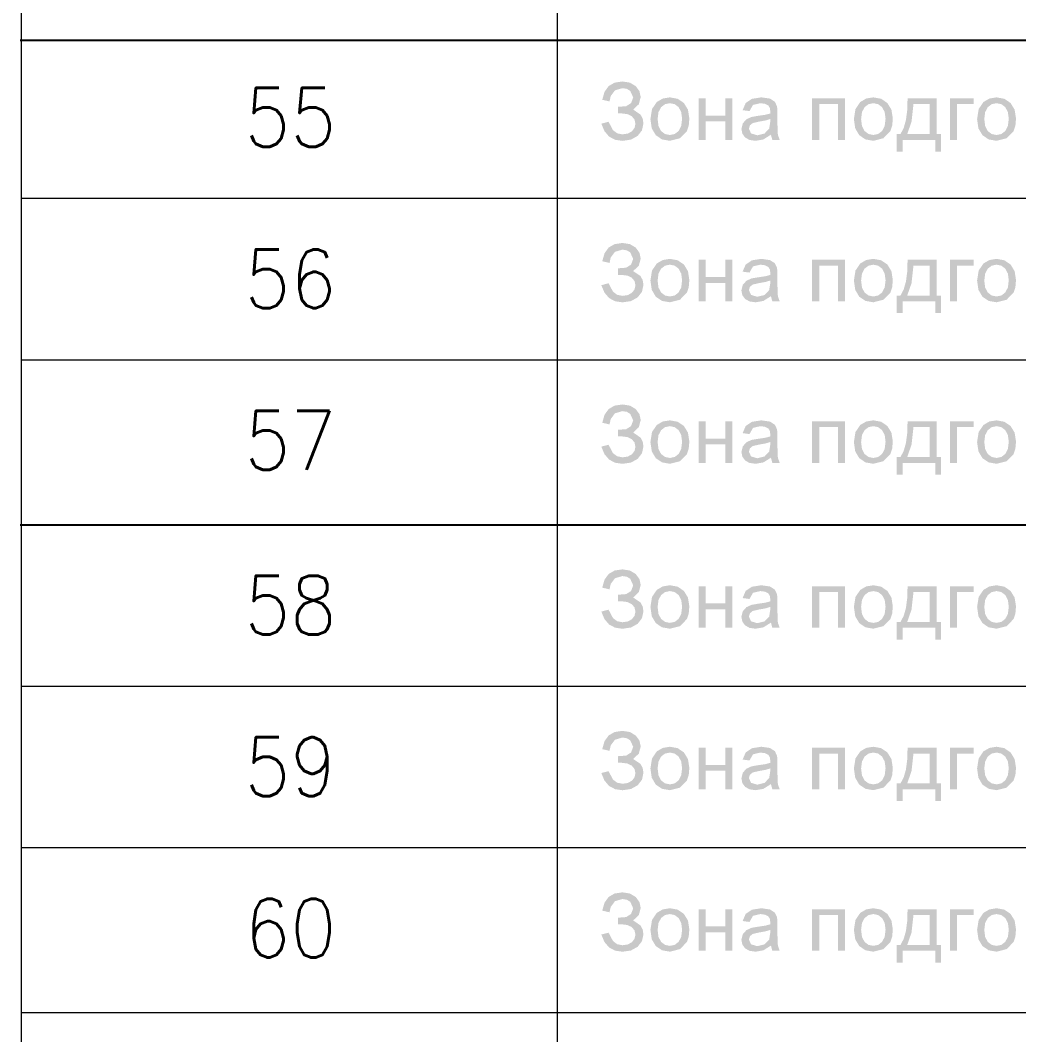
# Model space of a CAD drawing. Header units: millimetres. Extents: x 0 to 420, y 0 to 297.
# Drawn here: x 28.9 to 41.21, y 124.4 to 136.9 of the extents above; entities that cross this region are included whole.
import ezdxf

# ---------------------------------------------------------------- set-up
doc = ezdxf.new("R2010")
doc.units = ezdxf.units.MM
doc.styles.get("Standard").update_dxf_attribs({"font": 'STANDARD'})

msp = doc.modelspace()

# ---------------------------------------------------------------- hatches: boundary and pattern name
for points in [[(36.063151, 135.623873), (36.152448, 135.647024), (36.207018, 135.543947), (36.258212, 135.505017), (36.323876, 135.492132), (36.390159, 135.501641), (36.440733, 135.530166), (36.472979, 135.572334), (36.483728, 135.62277), (36.47229, 135.67486), (36.438528, 135.715374), (36.384854, 135.741419), (36.315056, 135.750101), (36.270408, 135.750101), (36.270408, 135.831681), (36.369075, 135.838847), (36.429709, 135.876881), (36.456167, 135.946885), (36.419787, 136.027362), (36.377481, 136.052925), (36.322773, 136.061538), (36.231272, 136.034528), (36.178906, 135.963973), (36.164574, 135.897827), (36.074726, 135.918222), (36.102726, 136.0167), (36.153619, 136.087169), (36.227353, 136.129527), (36.323876, 136.143669), (36.416549, 136.129199), (36.488138, 136.085791), (36.533544, 136.023297), (36.548772, 135.951295), (36.525345, 135.863238), (36.455616, 135.797506), (36.546015, 135.736321), (36.573301, 135.685816), (36.582396, 135.626629), (36.564619, 135.542362), (36.511289, 135.473391), (36.42902, 135.427502), (36.324427, 135.412206), (36.232753, 135.425435), (36.158649, 135.465123), (36.102115, 135.531269)], [(37.262359, 135.936412), (37.349451, 135.936412), (37.349451, 135.723643), (37.58978, 135.723643), (37.58978, 135.936412), (37.676872, 135.936412), (37.676872, 135.424333), (37.58978, 135.424333), (37.58978, 135.651433), (37.349451, 135.651433), (37.349451, 135.424333), (37.262359, 135.424333)], [(38.661616, 135.936412), (39.065657, 135.936412), (39.065657, 135.424333), (38.979116, 135.424333), (38.979116, 135.864754), (38.748708, 135.864754), (38.748708, 135.424333), (38.661616, 135.424333)], [(40.358695, 135.936412), (40.653596, 135.936412), (40.653596, 135.864754), (40.445787, 135.864754), (40.445787, 135.424333), (40.358695, 135.424333)], [(36.063151, 133.634206), (36.152448, 133.657357), (36.207018, 133.55428), (36.258212, 133.51535), (36.323876, 133.502466), (36.390159, 133.511974), (36.440733, 133.540499), (36.472979, 133.582667), (36.483728, 133.633104), (36.47229, 133.685193), (36.438528, 133.725708), (36.384854, 133.751753), (36.315056, 133.760434), (36.270408, 133.760434), (36.270408, 133.842014), (36.369075, 133.84918), (36.429709, 133.887214), (36.456167, 133.957218), (36.419787, 134.037696), (36.377481, 134.063258), (36.322773, 134.071871), (36.231272, 134.044861), (36.178906, 133.974306), (36.164574, 133.90816), (36.074726, 133.928555), (36.102726, 134.027033), (36.153619, 134.097503), (36.227353, 134.13986), (36.323876, 134.154002), (36.416549, 134.139533), (36.488138, 134.096124), (36.533544, 134.03363), (36.548772, 133.961628), (36.525345, 133.873571), (36.455616, 133.807839), (36.546015, 133.746654), (36.573301, 133.696149), (36.582396, 133.636962), (36.564619, 133.552695), (36.511289, 133.483724), (36.42902, 133.437836), (36.324427, 133.422539), (36.232753, 133.435769), (36.158649, 133.475456), (36.102115, 133.541602)], [(37.262359, 133.946745), (37.349451, 133.946745), (37.349451, 133.733976), (37.58978, 133.733976), (37.58978, 133.946745), (37.676872, 133.946745), (37.676872, 133.434666), (37.58978, 133.434666), (37.58978, 133.661767), (37.349451, 133.661767), (37.349451, 133.434666), (37.262359, 133.434666)], [(38.661616, 133.946745), (39.065657, 133.946745), (39.065657, 133.434666), (38.979116, 133.434666), (38.979116, 133.875087), (38.748708, 133.875087), (38.748708, 133.434666), (38.661616, 133.434666)], [(40.358695, 133.946745), (40.653596, 133.946745), (40.653596, 133.875087), (40.445787, 133.875087), (40.445787, 133.434666), (40.358695, 133.434666)], [(36.063151, 131.644539), (36.152448, 131.66769), (36.207018, 131.564613), (36.258212, 131.525684), (36.323876, 131.512799), (36.390159, 131.522307), (36.440733, 131.550833), (36.472979, 131.593001), (36.483728, 131.643437), (36.47229, 131.695527), (36.438528, 131.736041), (36.384854, 131.762086), (36.315056, 131.770768), (36.270408, 131.770768), (36.270408, 131.852348), (36.369075, 131.859513), (36.429709, 131.897547), (36.456167, 131.967552), (36.419787, 132.048029), (36.377481, 132.073592), (36.322773, 132.082204), (36.231272, 132.055195), (36.178906, 131.984639), (36.164574, 131.918493), (36.074726, 131.938888), (36.102726, 132.037366), (36.153619, 132.107836), (36.227353, 132.150193), (36.323876, 132.164335), (36.416549, 132.149866), (36.488138, 132.106458), (36.533544, 132.043964), (36.548772, 131.971961), (36.525345, 131.883905), (36.455616, 131.818172), (36.546015, 131.756987), (36.573301, 131.706482), (36.582396, 131.647295), (36.564619, 131.563028), (36.511289, 131.494058), (36.42902, 131.448169), (36.324427, 131.432873), (36.232753, 131.446102), (36.158649, 131.485789), (36.102115, 131.551935)], [(37.262359, 131.957078), (37.349451, 131.957078), (37.349451, 131.744309), (37.58978, 131.744309), (37.58978, 131.957078), (37.676872, 131.957078), (37.676872, 131.444999), (37.58978, 131.444999), (37.58978, 131.6721), (37.349451, 131.6721), (37.349451, 131.444999), (37.262359, 131.444999)], [(38.661616, 131.957078), (39.065657, 131.957078), (39.065657, 131.444999), (38.979116, 131.444999), (38.979116, 131.88542), (38.748708, 131.88542), (38.748708, 131.444999), (38.661616, 131.444999)], [(40.358695, 131.957078), (40.653596, 131.957078), (40.653596, 131.88542), (40.445787, 131.88542), (40.445787, 131.444999), (40.358695, 131.444999)], [(36.063151, 129.612539), (36.152448, 129.63569), (36.207018, 129.532613), (36.258212, 129.493684), (36.323876, 129.480799), (36.390159, 129.490307), (36.440733, 129.518833), (36.472979, 129.561001), (36.483728, 129.611437), (36.47229, 129.663527), (36.438528, 129.704041), (36.384854, 129.730086), (36.315056, 129.738768), (36.270408, 129.738768), (36.270408, 129.820348), (36.369075, 129.827513), (36.429709, 129.865547), (36.456167, 129.935552), (36.419787, 130.016029), (36.377481, 130.041592), (36.322773, 130.050204), (36.231272, 130.023195), (36.178906, 129.952639), (36.164574, 129.886493), (36.074726, 129.906888), (36.102726, 130.005366), (36.153619, 130.075836), (36.227353, 130.118193), (36.323876, 130.132335), (36.416549, 130.117866), (36.488138, 130.074458), (36.533544, 130.011964), (36.548772, 129.939961), (36.525345, 129.851905), (36.455616, 129.786172), (36.546015, 129.724987), (36.573301, 129.674482), (36.582396, 129.615295), (36.564619, 129.531028), (36.511289, 129.462058), (36.42902, 129.416169), (36.324427, 129.400873), (36.232753, 129.414102), (36.158649, 129.453789), (36.102115, 129.519935)], [(37.262359, 129.925078), (37.349451, 129.925078), (37.349451, 129.712309), (37.58978, 129.712309), (37.58978, 129.925078), (37.676872, 129.925078), (37.676872, 129.412999), (37.58978, 129.412999), (37.58978, 129.6401), (37.349451, 129.6401), (37.349451, 129.412999), (37.262359, 129.412999)], [(38.661616, 129.925078), (39.065657, 129.925078), (39.065657, 129.412999), (38.979116, 129.412999), (38.979116, 129.85342), (38.748708, 129.85342), (38.748708, 129.412999), (38.661616, 129.412999)], [(40.358695, 129.925078), (40.653596, 129.925078), (40.653596, 129.85342), (40.445787, 129.85342), (40.445787, 129.412999), (40.358695, 129.412999)], [(36.063151, 127.622873), (36.152448, 127.646024), (36.207018, 127.542947), (36.258212, 127.504017), (36.323876, 127.491132), (36.390159, 127.500641), (36.440733, 127.529166), (36.472979, 127.571334), (36.483728, 127.62177), (36.47229, 127.67386), (36.438528, 127.714374), (36.384854, 127.740419), (36.315056, 127.749101), (36.270408, 127.749101), (36.270408, 127.830681), (36.369075, 127.837847), (36.429709, 127.875881), (36.456167, 127.945885), (36.419787, 128.026362), (36.377481, 128.051925), (36.322773, 128.060538), (36.231272, 128.033528), (36.178906, 127.962973), (36.164574, 127.896827), (36.074726, 127.917222), (36.102726, 128.0157), (36.153619, 128.086169), (36.227353, 128.128527), (36.323876, 128.142669), (36.416549, 128.128199), (36.488138, 128.084791), (36.533544, 128.022297), (36.548772, 127.950295), (36.525345, 127.862238), (36.455616, 127.796506), (36.546015, 127.735321), (36.573301, 127.684816), (36.582396, 127.625629), (36.564619, 127.541362), (36.511289, 127.472391), (36.42902, 127.426502), (36.324427, 127.411206), (36.232753, 127.424435), (36.158649, 127.464123), (36.102115, 127.530269)], [(37.262359, 127.935412), (37.349451, 127.935412), (37.349451, 127.722643), (37.58978, 127.722643), (37.58978, 127.935412), (37.676872, 127.935412), (37.676872, 127.423333), (37.58978, 127.423333), (37.58978, 127.650434), (37.349451, 127.650434), (37.349451, 127.423333), (37.262359, 127.423333)], [(38.661616, 127.935412), (39.065657, 127.935412), (39.065657, 127.423333), (38.979116, 127.423333), (38.979116, 127.863754), (38.748708, 127.863754), (38.748708, 127.423333), (38.661616, 127.423333)], [(40.358695, 127.935412), (40.653596, 127.935412), (40.653596, 127.863754), (40.445787, 127.863754), (40.445787, 127.423333), (40.358695, 127.423333)], [(36.063151, 125.633206), (36.152448, 125.656357), (36.207018, 125.55328), (36.258212, 125.51435), (36.323876, 125.501466), (36.390159, 125.510974), (36.440733, 125.539499), (36.472979, 125.581667), (36.483728, 125.632104), (36.47229, 125.684194), (36.438528, 125.724708), (36.384854, 125.750753), (36.315056, 125.759434), (36.270408, 125.759434), (36.270408, 125.841014), (36.369075, 125.84818), (36.429709, 125.886214), (36.456167, 125.956218), (36.419787, 126.036696), (36.377481, 126.062258), (36.322773, 126.070871), (36.231272, 126.043861), (36.178906, 125.973306), (36.164574, 125.90716), (36.074726, 125.927555), (36.102726, 126.026033), (36.153619, 126.096503), (36.227353, 126.13886), (36.323876, 126.153002), (36.416549, 126.138533), (36.488138, 126.095124), (36.533544, 126.03263), (36.548772, 125.960628), (36.525345, 125.872571), (36.455616, 125.806839), (36.546015, 125.745654), (36.573301, 125.695149), (36.582396, 125.635962), (36.564619, 125.551695), (36.511289, 125.482724), (36.42902, 125.436836), (36.324427, 125.421539), (36.232753, 125.434769), (36.158649, 125.474456), (36.102115, 125.540602)], [(37.262359, 125.945745), (37.349451, 125.945745), (37.349451, 125.732976), (37.58978, 125.732976), (37.58978, 125.945745), (37.676872, 125.945745), (37.676872, 125.433666), (37.58978, 125.433666), (37.58978, 125.660767), (37.349451, 125.660767), (37.349451, 125.433666), (37.262359, 125.433666)], [(38.661616, 125.945745), (39.065657, 125.945745), (39.065657, 125.433666), (38.979116, 125.433666), (38.979116, 125.874087), (38.748708, 125.874087), (38.748708, 125.433666), (38.661616, 125.433666)], [(40.358695, 125.945745), (40.653596, 125.945745), (40.653596, 125.874087), (40.445787, 125.874087), (40.445787, 125.433666), (40.358695, 125.433666)]]:
    msp.add_hatch(color=251).paths.add_polyline_path(points, flags=0)
h = msp.add_hatch(color=251)
h.paths.add_polyline_path([(36.668519, 135.680648), (36.688087, 135.804327), (36.747342, 135.891212), (36.820585, 135.933656), (36.908297, 135.947987), (37.004278, 135.930624), (37.080828, 135.878534), (37.131195, 135.796196), (37.148076, 135.687814), (37.140634, 135.599068), (37.11831, 135.53182), (37.032321, 135.444177), (36.908297, 135.412757), (36.811146, 135.429845), (36.734664, 135.481659), (36.685055, 135.565651)], flags=0)
h.paths.add_polyline_path([(36.757264, 135.680648), (36.768013, 135.594176), (36.800259, 135.532922), (36.848697, 135.496473), (36.908297, 135.484415), (36.967415, 135.496542), (37.015784, 135.533473), (37.04803, 135.595416), (37.058779, 135.683404), (37.04803, 135.7665), (37.015784, 135.827271), (36.967415, 135.863996), (36.908297, 135.876329), (36.848697, 135.863996), (36.800259, 135.827271), (36.768013, 135.766155)], flags=0)
h = msp.add_hatch(color=251)
h.paths.add_polyline_path([(38.153675, 135.487723), (38.06052, 135.429294), (37.964608, 135.412757), (37.889919, 135.423093), (37.835073, 135.454098), (37.801104, 135.500952), (37.789873, 135.559381), (37.806961, 135.627731), (37.851609, 135.677892), (37.914448, 135.706555), (37.991618, 135.719784), (38.082431, 135.733013), (38.145958, 135.74955), (38.146509, 135.77215), (38.140377, 135.81728), (38.122256, 135.847115), (38.080501, 135.868957), (38.023037, 135.876329), (37.932638, 135.854832), (37.889643, 135.778764), (37.804756, 135.79034), (37.84279, 135.878534), (37.919409, 135.929797), (38.035715, 135.947987), (38.1421, 135.932553), (38.202733, 135.893417), (38.229743, 135.834988), (38.234153, 135.754511), (38.234153, 135.638756), (38.235462, 135.540019), (38.239665, 135.485518), (38.261713, 135.424333), (38.170763, 135.424333)], flags=0)
h.paths.add_polyline_path([(38.145958, 135.681199), (38.086909, 135.663285), (38.004296, 135.648677), (37.928779, 135.631039), (37.894604, 135.602927), (37.882477, 135.561585), (37.908384, 135.503708), (37.985554, 135.480557), (38.074851, 135.502605), (38.132178, 135.562688), (38.145958, 135.64978)], flags=0)
h = msp.add_hatch(color=251)
h.paths.add_polyline_path([(39.176279, 135.680648), (39.195847, 135.804327), (39.255103, 135.891212), (39.328345, 135.933656), (39.416058, 135.947987), (39.512038, 135.930624), (39.588588, 135.878534), (39.638955, 135.796196), (39.655836, 135.687814), (39.648395, 135.599068), (39.626071, 135.53182), (39.540081, 135.444177), (39.416058, 135.412757), (39.318906, 135.429845), (39.242425, 135.481659), (39.192815, 135.565651)], flags=0)
h.paths.add_polyline_path([(39.265025, 135.680648), (39.275773, 135.594176), (39.308019, 135.532922), (39.356457, 135.496473), (39.416058, 135.484415), (39.475175, 135.496542), (39.523544, 135.533473), (39.555791, 135.595416), (39.566539, 135.683404), (39.555791, 135.7665), (39.523544, 135.827271), (39.475175, 135.863996), (39.416058, 135.876329), (39.356457, 135.863996), (39.308019, 135.827271), (39.275773, 135.766155)], flags=0)
h = msp.add_hatch(color=251)
h.paths.add_polyline_path([(39.837918, 135.936412), (40.195106, 135.936412), (40.195106, 135.495991), (40.250779, 135.495991), (40.250779, 135.279363), (40.179121, 135.279363), (40.179121, 135.424333), (39.776182, 135.424333), (39.776182, 135.279363), (39.704524, 135.279363), (39.704524, 135.495991), (39.750275, 135.495991), (39.789859, 135.57), (39.817661, 135.668039), (39.833681, 135.790159)], flags=0)
h.paths.add_polyline_path([(39.910679, 135.864754), (39.886356, 135.647713), (39.833509, 135.495991), (40.108565, 135.495991), (40.108565, 135.864754)], flags=0)
h = msp.add_hatch(color=251)
h.paths.add_polyline_path([(40.694665, 135.680648), (40.714233, 135.804327), (40.773489, 135.891212), (40.846732, 135.933656), (40.934444, 135.947987), (41.030424, 135.930624), (41.106974, 135.878534), (41.157341, 135.796196), (41.174222, 135.687814), (41.166781, 135.599068), (41.144457, 135.53182), (41.058467, 135.444177), (40.934444, 135.412757), (40.837292, 135.429845), (40.760811, 135.481659), (40.711202, 135.565651)], flags=0)
h.paths.add_polyline_path([(40.783411, 135.680648), (40.794159, 135.594176), (40.826406, 135.532922), (40.874844, 135.496473), (40.934444, 135.484415), (40.993562, 135.496542), (41.041931, 135.533473), (41.074177, 135.595416), (41.084926, 135.683404), (41.074177, 135.7665), (41.041931, 135.827271), (40.993562, 135.863996), (40.934444, 135.876329), (40.874844, 135.863996), (40.826406, 135.827271), (40.794159, 135.766155)], flags=0)
h = msp.add_hatch(color=251)
h.paths.add_polyline_path([(36.668519, 133.690981), (36.688087, 133.81466), (36.747342, 133.901545), (36.820585, 133.943989), (36.908297, 133.958321), (37.004278, 133.940957), (37.080828, 133.888868), (37.131195, 133.80653), (37.148076, 133.698147), (37.140634, 133.609401), (37.11831, 133.542153), (37.032321, 133.45451), (36.908297, 133.423091), (36.811146, 133.440178), (36.734664, 133.491993), (36.685055, 133.575984)], flags=0)
h.paths.add_polyline_path([(36.757264, 133.690981), (36.768013, 133.604509), (36.800259, 133.543256), (36.848697, 133.506806), (36.908297, 133.494749), (36.967415, 133.506875), (37.015784, 133.543807), (37.04803, 133.60575), (37.058779, 133.693737), (37.04803, 133.776833), (37.015784, 133.837605), (36.967415, 133.874329), (36.908297, 133.886663), (36.848697, 133.874329), (36.800259, 133.837605), (36.768013, 133.776489)], flags=0)
h = msp.add_hatch(color=251)
h.paths.add_polyline_path([(38.153675, 133.498056), (38.06052, 133.439627), (37.964608, 133.423091), (37.889919, 133.433426), (37.835073, 133.464432), (37.801104, 133.511285), (37.789873, 133.569714), (37.806961, 133.638065), (37.851609, 133.688225), (37.914448, 133.716888), (37.991618, 133.730118), (38.082431, 133.743347), (38.145958, 133.759883), (38.146509, 133.782483), (38.140377, 133.827614), (38.122256, 133.857448), (38.080501, 133.87929), (38.023037, 133.886663), (37.932638, 133.865165), (37.889643, 133.789098), (37.804756, 133.800673), (37.84279, 133.888868), (37.919409, 133.940131), (38.035715, 133.958321), (38.1421, 133.942887), (38.202733, 133.90375), (38.229743, 133.845322), (38.234153, 133.764844), (38.234153, 133.649089), (38.235462, 133.550352), (38.239665, 133.495851), (38.261713, 133.434666), (38.170763, 133.434666)], flags=0)
h.paths.add_polyline_path([(38.145958, 133.691532), (38.086909, 133.673618), (38.004296, 133.659011), (37.928779, 133.641372), (37.894604, 133.61326), (37.882477, 133.571919), (37.908384, 133.514041), (37.985554, 133.49089), (38.074851, 133.512939), (38.132178, 133.573021), (38.145958, 133.660113)], flags=0)
h = msp.add_hatch(color=251)
h.paths.add_polyline_path([(39.176279, 133.690981), (39.195847, 133.81466), (39.255103, 133.901545), (39.328345, 133.943989), (39.416058, 133.958321), (39.512038, 133.940957), (39.588588, 133.888868), (39.638955, 133.80653), (39.655836, 133.698147), (39.648395, 133.609401), (39.626071, 133.542153), (39.540081, 133.45451), (39.416058, 133.423091), (39.318906, 133.440178), (39.242425, 133.491993), (39.192815, 133.575984)], flags=0)
h.paths.add_polyline_path([(39.265025, 133.690981), (39.275773, 133.604509), (39.308019, 133.543256), (39.356457, 133.506806), (39.416058, 133.494749), (39.475175, 133.506875), (39.523544, 133.543807), (39.555791, 133.60575), (39.566539, 133.693737), (39.555791, 133.776833), (39.523544, 133.837605), (39.475175, 133.874329), (39.416058, 133.886663), (39.356457, 133.874329), (39.308019, 133.837605), (39.275773, 133.776489)], flags=0)
h = msp.add_hatch(color=251)
h.paths.add_polyline_path([(39.837918, 133.946745), (40.195106, 133.946745), (40.195106, 133.506324), (40.250779, 133.506324), (40.250779, 133.289697), (40.179121, 133.289697), (40.179121, 133.434666), (39.776182, 133.434666), (39.776182, 133.289697), (39.704524, 133.289697), (39.704524, 133.506324), (39.750275, 133.506324), (39.789859, 133.580333), (39.817661, 133.678372), (39.833681, 133.800492)], flags=0)
h.paths.add_polyline_path([(39.910679, 133.875087), (39.886356, 133.658046), (39.833509, 133.506324), (40.108565, 133.506324), (40.108565, 133.875087)], flags=0)
h = msp.add_hatch(color=251)
h.paths.add_polyline_path([(40.694665, 133.690981), (40.714233, 133.81466), (40.773489, 133.901545), (40.846732, 133.943989), (40.934444, 133.958321), (41.030424, 133.940957), (41.106974, 133.888868), (41.157341, 133.80653), (41.174222, 133.698147), (41.166781, 133.609401), (41.144457, 133.542153), (41.058467, 133.45451), (40.934444, 133.423091), (40.837292, 133.440178), (40.760811, 133.491993), (40.711202, 133.575984)], flags=0)
h.paths.add_polyline_path([(40.783411, 133.690981), (40.794159, 133.604509), (40.826406, 133.543256), (40.874844, 133.506806), (40.934444, 133.494749), (40.993562, 133.506875), (41.041931, 133.543807), (41.074177, 133.60575), (41.084926, 133.693737), (41.074177, 133.776833), (41.041931, 133.837605), (40.993562, 133.874329), (40.934444, 133.886663), (40.874844, 133.874329), (40.826406, 133.837605), (40.794159, 133.776489)], flags=0)
h = msp.add_hatch(color=251)
h.paths.add_polyline_path([(36.668519, 131.701315), (36.688087, 131.824994), (36.747342, 131.911879), (36.820585, 131.954322), (36.908297, 131.968654), (37.004278, 131.951291), (37.080828, 131.899201), (37.131195, 131.816863), (37.148076, 131.70848), (37.140634, 131.619735), (37.11831, 131.552486), (37.032321, 131.464843), (36.908297, 131.433424), (36.811146, 131.450512), (36.734664, 131.502326), (36.685055, 131.586317)], flags=0)
h.paths.add_polyline_path([(36.757264, 131.701315), (36.768013, 131.614843), (36.800259, 131.553589), (36.848697, 131.51714), (36.908297, 131.505082), (36.967415, 131.517209), (37.015784, 131.55414), (37.04803, 131.616083), (37.058779, 131.704071), (37.04803, 131.787166), (37.015784, 131.847938), (36.967415, 131.884663), (36.908297, 131.896996), (36.848697, 131.884663), (36.800259, 131.847938), (36.768013, 131.786822)], flags=0)
h = msp.add_hatch(color=251)
h.paths.add_polyline_path([(38.153675, 131.508389), (38.06052, 131.44996), (37.964608, 131.433424), (37.889919, 131.443759), (37.835073, 131.474765), (37.801104, 131.521618), (37.789873, 131.580047), (37.806961, 131.648398), (37.851609, 131.698559), (37.914448, 131.727222), (37.991618, 131.740451), (38.082431, 131.75368), (38.145958, 131.770216), (38.146509, 131.792816), (38.140377, 131.837947), (38.122256, 131.867782), (38.080501, 131.889623), (38.023037, 131.896996), (37.932638, 131.875499), (37.889643, 131.799431), (37.804756, 131.811006), (37.84279, 131.899201), (37.919409, 131.950464), (38.035715, 131.968654), (38.1421, 131.95322), (38.202733, 131.914084), (38.229743, 131.855655), (38.234153, 131.775177), (38.234153, 131.659422), (38.235462, 131.560686), (38.239665, 131.506184), (38.261713, 131.444999), (38.170763, 131.444999)], flags=0)
h.paths.add_polyline_path([(38.145958, 131.701866), (38.086909, 131.683951), (38.004296, 131.669344), (37.928779, 131.651705), (37.894604, 131.623593), (37.882477, 131.582252), (37.908384, 131.524374), (37.985554, 131.501223), (38.074851, 131.523272), (38.132178, 131.583355), (38.145958, 131.670447)], flags=0)
h = msp.add_hatch(color=251)
h.paths.add_polyline_path([(39.176279, 131.701315), (39.195847, 131.824994), (39.255103, 131.911879), (39.328345, 131.954322), (39.416058, 131.968654), (39.512038, 131.951291), (39.588588, 131.899201), (39.638955, 131.816863), (39.655836, 131.70848), (39.648395, 131.619735), (39.626071, 131.552486), (39.540081, 131.464843), (39.416058, 131.433424), (39.318906, 131.450512), (39.242425, 131.502326), (39.192815, 131.586317)], flags=0)
h.paths.add_polyline_path([(39.265025, 131.701315), (39.275773, 131.614843), (39.308019, 131.553589), (39.356457, 131.51714), (39.416058, 131.505082), (39.475175, 131.517209), (39.523544, 131.55414), (39.555791, 131.616083), (39.566539, 131.704071), (39.555791, 131.787166), (39.523544, 131.847938), (39.475175, 131.884663), (39.416058, 131.896996), (39.356457, 131.884663), (39.308019, 131.847938), (39.275773, 131.786822)], flags=0)
h = msp.add_hatch(color=251)
h.paths.add_polyline_path([(39.837918, 131.957078), (40.195106, 131.957078), (40.195106, 131.516657), (40.250779, 131.516657), (40.250779, 131.30003), (40.179121, 131.30003), (40.179121, 131.444999), (39.776182, 131.444999), (39.776182, 131.30003), (39.704524, 131.30003), (39.704524, 131.516657), (39.750275, 131.516657), (39.789859, 131.590667), (39.817661, 131.688706), (39.833681, 131.810826)], flags=0)
h.paths.add_polyline_path([(39.910679, 131.88542), (39.886356, 131.668379), (39.833509, 131.516657), (40.108565, 131.516657), (40.108565, 131.88542)], flags=0)
h = msp.add_hatch(color=251)
h.paths.add_polyline_path([(40.694665, 131.701315), (40.714233, 131.824994), (40.773489, 131.911879), (40.846732, 131.954322), (40.934444, 131.968654), (41.030424, 131.951291), (41.106974, 131.899201), (41.157341, 131.816863), (41.174222, 131.70848), (41.166781, 131.619735), (41.144457, 131.552486), (41.058467, 131.464843), (40.934444, 131.433424), (40.837292, 131.450512), (40.760811, 131.502326), (40.711202, 131.586317)], flags=0)
h.paths.add_polyline_path([(40.783411, 131.701315), (40.794159, 131.614843), (40.826406, 131.553589), (40.874844, 131.51714), (40.934444, 131.505082), (40.993562, 131.517209), (41.041931, 131.55414), (41.074177, 131.616083), (41.084926, 131.704071), (41.074177, 131.787166), (41.041931, 131.847938), (40.993562, 131.884663), (40.934444, 131.896996), (40.874844, 131.884663), (40.826406, 131.847938), (40.794159, 131.786822)], flags=0)
h = msp.add_hatch(color=251)
h.paths.add_polyline_path([(36.668519, 129.669315), (36.688087, 129.792994), (36.747342, 129.879879), (36.820585, 129.922322), (36.908297, 129.936654), (37.004278, 129.919291), (37.080828, 129.867201), (37.131195, 129.784863), (37.148076, 129.67648), (37.140634, 129.587735), (37.11831, 129.520486), (37.032321, 129.432843), (36.908297, 129.401424), (36.811146, 129.418512), (36.734664, 129.470326), (36.685055, 129.554317)], flags=0)
h.paths.add_polyline_path([(36.757264, 129.669315), (36.768013, 129.582843), (36.800259, 129.521589), (36.848697, 129.48514), (36.908297, 129.473082), (36.967415, 129.485209), (37.015784, 129.52214), (37.04803, 129.584083), (37.058779, 129.672071), (37.04803, 129.755166), (37.015784, 129.815938), (36.967415, 129.852663), (36.908297, 129.864996), (36.848697, 129.852663), (36.800259, 129.815938), (36.768013, 129.754822)], flags=0)
h = msp.add_hatch(color=251)
h.paths.add_polyline_path([(38.153675, 129.476389), (38.06052, 129.41796), (37.964608, 129.401424), (37.889919, 129.411759), (37.835073, 129.442765), (37.801104, 129.489618), (37.789873, 129.548047), (37.806961, 129.616398), (37.851609, 129.666559), (37.914448, 129.695222), (37.991618, 129.708451), (38.082431, 129.72168), (38.145958, 129.738216), (38.146509, 129.760816), (38.140377, 129.805947), (38.122256, 129.835782), (38.080501, 129.857624), (38.023037, 129.864996), (37.932638, 129.843499), (37.889643, 129.767431), (37.804756, 129.779006), (37.84279, 129.867201), (37.919409, 129.918464), (38.035715, 129.936654), (38.1421, 129.92122), (38.202733, 129.882084), (38.229743, 129.823655), (38.234153, 129.743177), (38.234153, 129.627422), (38.235462, 129.528686), (38.239665, 129.474184), (38.261713, 129.412999), (38.170763, 129.412999)], flags=0)
h.paths.add_polyline_path([(38.145958, 129.669866), (38.086909, 129.651951), (38.004296, 129.637344), (37.928779, 129.619705), (37.894604, 129.591593), (37.882477, 129.550252), (37.908384, 129.492374), (37.985554, 129.469223), (38.074851, 129.491272), (38.132178, 129.551355), (38.145958, 129.638447)], flags=0)
h = msp.add_hatch(color=251)
h.paths.add_polyline_path([(39.176279, 129.669315), (39.195847, 129.792994), (39.255103, 129.879879), (39.328345, 129.922322), (39.416058, 129.936654), (39.512038, 129.919291), (39.588588, 129.867201), (39.638955, 129.784863), (39.655836, 129.67648), (39.648395, 129.587735), (39.626071, 129.520486), (39.540081, 129.432843), (39.416058, 129.401424), (39.318906, 129.418512), (39.242425, 129.470326), (39.192815, 129.554317)], flags=0)
h.paths.add_polyline_path([(39.265025, 129.669315), (39.275773, 129.582843), (39.308019, 129.521589), (39.356457, 129.48514), (39.416058, 129.473082), (39.475175, 129.485209), (39.523544, 129.52214), (39.555791, 129.584083), (39.566539, 129.672071), (39.555791, 129.755166), (39.523544, 129.815938), (39.475175, 129.852663), (39.416058, 129.864996), (39.356457, 129.852663), (39.308019, 129.815938), (39.275773, 129.754822)], flags=0)
h = msp.add_hatch(color=251)
h.paths.add_polyline_path([(39.837918, 129.925078), (40.195106, 129.925078), (40.195106, 129.484657), (40.250779, 129.484657), (40.250779, 129.26803), (40.179121, 129.26803), (40.179121, 129.412999), (39.776182, 129.412999), (39.776182, 129.26803), (39.704524, 129.26803), (39.704524, 129.484657), (39.750275, 129.484657), (39.789859, 129.558667), (39.817661, 129.656706), (39.833681, 129.778826)], flags=0)
h.paths.add_polyline_path([(39.910679, 129.85342), (39.886356, 129.636379), (39.833509, 129.484657), (40.108565, 129.484657), (40.108565, 129.85342)], flags=0)
h = msp.add_hatch(color=251)
h.paths.add_polyline_path([(40.694665, 129.669315), (40.714233, 129.792994), (40.773489, 129.879879), (40.846732, 129.922322), (40.934444, 129.936654), (41.030424, 129.919291), (41.106974, 129.867201), (41.157341, 129.784863), (41.174222, 129.67648), (41.166781, 129.587735), (41.144457, 129.520486), (41.058467, 129.432843), (40.934444, 129.401424), (40.837292, 129.418512), (40.760811, 129.470326), (40.711202, 129.554317)], flags=0)
h.paths.add_polyline_path([(40.783411, 129.669315), (40.794159, 129.582843), (40.826406, 129.521589), (40.874844, 129.48514), (40.934444, 129.473082), (40.993562, 129.485209), (41.041931, 129.52214), (41.074177, 129.584083), (41.084926, 129.672071), (41.074177, 129.755166), (41.041931, 129.815938), (40.993562, 129.852663), (40.934444, 129.864996), (40.874844, 129.852663), (40.826406, 129.815938), (40.794159, 129.754822)], flags=0)
h = msp.add_hatch(color=251)
h.paths.add_polyline_path([(36.668519, 127.679648), (36.688087, 127.803327), (36.747342, 127.890212), (36.820585, 127.932656), (36.908297, 127.946987), (37.004278, 127.929624), (37.080828, 127.877534), (37.131195, 127.795196), (37.148076, 127.686814), (37.140634, 127.598068), (37.11831, 127.53082), (37.032321, 127.443177), (36.908297, 127.411757), (36.811146, 127.428845), (36.734664, 127.480659), (36.685055, 127.564651)], flags=0)
h.paths.add_polyline_path([(36.757264, 127.679648), (36.768013, 127.593176), (36.800259, 127.531922), (36.848697, 127.495473), (36.908297, 127.483415), (36.967415, 127.495542), (37.015784, 127.532473), (37.04803, 127.594416), (37.058779, 127.682404), (37.04803, 127.7655), (37.015784, 127.826271), (36.967415, 127.862996), (36.908297, 127.875329), (36.848697, 127.862996), (36.800259, 127.826271), (36.768013, 127.765155)], flags=0)
h = msp.add_hatch(color=251)
h.paths.add_polyline_path([(38.153675, 127.486723), (38.06052, 127.428294), (37.964608, 127.411757), (37.889919, 127.422093), (37.835073, 127.453098), (37.801104, 127.499952), (37.789873, 127.558381), (37.806961, 127.626731), (37.851609, 127.676892), (37.914448, 127.705555), (37.991618, 127.718784), (38.082431, 127.732013), (38.145958, 127.74855), (38.146509, 127.77115), (38.140377, 127.81628), (38.122256, 127.846115), (38.080501, 127.867957), (38.023037, 127.875329), (37.932638, 127.853832), (37.889643, 127.777764), (37.804756, 127.78934), (37.84279, 127.877534), (37.919409, 127.928797), (38.035715, 127.946987), (38.1421, 127.931553), (38.202733, 127.892417), (38.229743, 127.833988), (38.234153, 127.753511), (38.234153, 127.637756), (38.235462, 127.539019), (38.239665, 127.484518), (38.261713, 127.423333), (38.170763, 127.423333)], flags=0)
h.paths.add_polyline_path([(38.145958, 127.680199), (38.086909, 127.662285), (38.004296, 127.647677), (37.928779, 127.630039), (37.894604, 127.601927), (37.882477, 127.560585), (37.908384, 127.502708), (37.985554, 127.479557), (38.074851, 127.501605), (38.132178, 127.561688), (38.145958, 127.64878)], flags=0)
h = msp.add_hatch(color=251)
h.paths.add_polyline_path([(39.176279, 127.679648), (39.195847, 127.803327), (39.255103, 127.890212), (39.328345, 127.932656), (39.416058, 127.946987), (39.512038, 127.929624), (39.588588, 127.877534), (39.638955, 127.795196), (39.655836, 127.686814), (39.648395, 127.598068), (39.626071, 127.53082), (39.540081, 127.443177), (39.416058, 127.411757), (39.318906, 127.428845), (39.242425, 127.480659), (39.192815, 127.564651)], flags=0)
h.paths.add_polyline_path([(39.265025, 127.679648), (39.275773, 127.593176), (39.308019, 127.531922), (39.356457, 127.495473), (39.416058, 127.483415), (39.475175, 127.495542), (39.523544, 127.532473), (39.555791, 127.594416), (39.566539, 127.682404), (39.555791, 127.7655), (39.523544, 127.826271), (39.475175, 127.862996), (39.416058, 127.875329), (39.356457, 127.862996), (39.308019, 127.826271), (39.275773, 127.765155)], flags=0)
h = msp.add_hatch(color=251)
h.paths.add_polyline_path([(39.837918, 127.935412), (40.195106, 127.935412), (40.195106, 127.494991), (40.250779, 127.494991), (40.250779, 127.278363), (40.179121, 127.278363), (40.179121, 127.423333), (39.776182, 127.423333), (39.776182, 127.278363), (39.704524, 127.278363), (39.704524, 127.494991), (39.750275, 127.494991), (39.789859, 127.569), (39.817661, 127.667039), (39.833681, 127.789159)], flags=0)
h.paths.add_polyline_path([(39.910679, 127.863754), (39.886356, 127.646713), (39.833509, 127.494991), (40.108565, 127.494991), (40.108565, 127.863754)], flags=0)
h = msp.add_hatch(color=251)
h.paths.add_polyline_path([(40.694665, 127.679648), (40.714233, 127.803327), (40.773489, 127.890212), (40.846732, 127.932656), (40.934444, 127.946987), (41.030424, 127.929624), (41.106974, 127.877534), (41.157341, 127.795196), (41.174222, 127.686814), (41.166781, 127.598068), (41.144457, 127.53082), (41.058467, 127.443177), (40.934444, 127.411757), (40.837292, 127.428845), (40.760811, 127.480659), (40.711202, 127.564651)], flags=0)
h.paths.add_polyline_path([(40.783411, 127.679648), (40.794159, 127.593176), (40.826406, 127.531922), (40.874844, 127.495473), (40.934444, 127.483415), (40.993562, 127.495542), (41.041931, 127.532473), (41.074177, 127.594416), (41.084926, 127.682404), (41.074177, 127.7655), (41.041931, 127.826271), (40.993562, 127.862996), (40.934444, 127.875329), (40.874844, 127.862996), (40.826406, 127.826271), (40.794159, 127.765155)], flags=0)
h = msp.add_hatch(color=251)
h.paths.add_polyline_path([(36.668519, 125.689981), (36.688087, 125.81366), (36.747342, 125.900546), (36.820585, 125.942989), (36.908297, 125.957321), (37.004278, 125.939957), (37.080828, 125.887868), (37.131195, 125.80553), (37.148076, 125.697147), (37.140634, 125.608401), (37.11831, 125.541153), (37.032321, 125.45351), (36.908297, 125.422091), (36.811146, 125.439178), (36.734664, 125.490993), (36.685055, 125.574984)], flags=0)
h.paths.add_polyline_path([(36.757264, 125.689981), (36.768013, 125.603509), (36.800259, 125.542256), (36.848697, 125.505806), (36.908297, 125.493749), (36.967415, 125.505875), (37.015784, 125.542807), (37.04803, 125.60475), (37.058779, 125.692737), (37.04803, 125.775833), (37.015784, 125.836605), (36.967415, 125.873329), (36.908297, 125.885663), (36.848697, 125.873329), (36.800259, 125.836605), (36.768013, 125.775489)], flags=0)
h = msp.add_hatch(color=251)
h.paths.add_polyline_path([(38.153675, 125.497056), (38.06052, 125.438627), (37.964608, 125.422091), (37.889919, 125.432426), (37.835073, 125.463432), (37.801104, 125.510285), (37.789873, 125.568714), (37.806961, 125.637065), (37.851609, 125.687225), (37.914448, 125.715888), (37.991618, 125.729118), (38.082431, 125.742347), (38.145958, 125.758883), (38.146509, 125.781483), (38.140377, 125.826614), (38.122256, 125.856448), (38.080501, 125.87829), (38.023037, 125.885663), (37.932638, 125.864165), (37.889643, 125.788098), (37.804756, 125.799673), (37.84279, 125.887868), (37.919409, 125.939131), (38.035715, 125.957321), (38.1421, 125.941887), (38.202733, 125.90275), (38.229743, 125.844322), (38.234153, 125.763844), (38.234153, 125.648089), (38.235462, 125.549352), (38.239665, 125.494851), (38.261713, 125.433666), (38.170763, 125.433666)], flags=0)
h.paths.add_polyline_path([(38.145958, 125.690532), (38.086909, 125.672618), (38.004296, 125.658011), (37.928779, 125.640372), (37.894604, 125.61226), (37.882477, 125.570919), (37.908384, 125.513041), (37.985554, 125.48989), (38.074851, 125.511939), (38.132178, 125.572021), (38.145958, 125.659113)], flags=0)
h = msp.add_hatch(color=251)
h.paths.add_polyline_path([(39.176279, 125.689981), (39.195847, 125.81366), (39.255103, 125.900546), (39.328345, 125.942989), (39.416058, 125.957321), (39.512038, 125.939957), (39.588588, 125.887868), (39.638955, 125.80553), (39.655836, 125.697147), (39.648395, 125.608401), (39.626071, 125.541153), (39.540081, 125.45351), (39.416058, 125.422091), (39.318906, 125.439178), (39.242425, 125.490993), (39.192815, 125.574984)], flags=0)
h.paths.add_polyline_path([(39.265025, 125.689981), (39.275773, 125.603509), (39.308019, 125.542256), (39.356457, 125.505806), (39.416058, 125.493749), (39.475175, 125.505875), (39.523544, 125.542807), (39.555791, 125.60475), (39.566539, 125.692737), (39.555791, 125.775833), (39.523544, 125.836605), (39.475175, 125.873329), (39.416058, 125.885663), (39.356457, 125.873329), (39.308019, 125.836605), (39.275773, 125.775489)], flags=0)
h = msp.add_hatch(color=251)
h.paths.add_polyline_path([(39.837918, 125.945745), (40.195106, 125.945745), (40.195106, 125.505324), (40.250779, 125.505324), (40.250779, 125.288697), (40.179121, 125.288697), (40.179121, 125.433666), (39.776182, 125.433666), (39.776182, 125.288697), (39.704524, 125.288697), (39.704524, 125.505324), (39.750275, 125.505324), (39.789859, 125.579333), (39.817661, 125.677372), (39.833681, 125.799492)], flags=0)
h.paths.add_polyline_path([(39.910679, 125.874087), (39.886356, 125.657046), (39.833509, 125.505324), (40.108565, 125.505324), (40.108565, 125.874087)], flags=0)
h = msp.add_hatch(color=251)
h.paths.add_polyline_path([(40.694665, 125.689981), (40.714233, 125.81366), (40.773489, 125.900546), (40.846732, 125.942989), (40.934444, 125.957321), (41.030424, 125.939957), (41.106974, 125.887868), (41.157341, 125.80553), (41.174222, 125.697147), (41.166781, 125.608401), (41.144457, 125.541153), (41.058467, 125.45351), (40.934444, 125.422091), (40.837292, 125.439178), (40.760811, 125.490993), (40.711202, 125.574984)], flags=0)
h.paths.add_polyline_path([(40.783411, 125.689981), (40.794159, 125.603509), (40.826406, 125.542256), (40.874844, 125.505806), (40.934444, 125.493749), (40.993562, 125.505875), (41.041931, 125.542807), (41.074177, 125.60475), (41.084926, 125.692737), (41.074177, 125.775833), (41.041931, 125.836605), (40.993562, 125.873329), (40.934444, 125.885663), (40.874844, 125.873329), (40.826406, 125.836605), (40.794159, 125.775489)], flags=0)

# ---------------------------------------------------------------- linework, layer by layer
for p, q in [((28.901955, 136.651951), (77.667681, 136.651951)), ((28.901955, 130.682702), (77.667681, 130.682702))]:
    msp.add_line(p, q)
at = {"color": 7, "lineweight": 0}
for points in [[(28.913668, 249.258666), (28.913668, 42.502666)], [(35.517668, 249.258666), (35.517668, 42.502666)], [(28.913668, 134.704666), (77.681668, 134.704666)], [(28.913668, 132.714999), (77.681668, 132.714999)], [(28.913668, 128.693333), (77.681668, 128.693333)], [(28.913668, 126.703666), (77.681668, 126.703666)], [(28.913668, 124.671666), (77.681668, 124.671666)]]:
    msp.add_lwpolyline(points, dxfattribs=at)

# ---------------------------------------------------------------- texts
at = {"color": 251, "char_height": 0.724708, "width": 0.88575422, "attachment_point": 1}
for s, insert in [('55', (31.665335, 136.064371)), ('56', (31.665335, 134.074708)), ('57', (31.665335, 132.085045)), ('58', (31.665335, 130.053041)), ('59', (31.665335, 128.063378)), ('60', (31.665335, 126.073715))]:
    msp.add_mtext(s, dxfattribs=dict(at, insert=insert))

doc.saveas('drawing.dxf')
